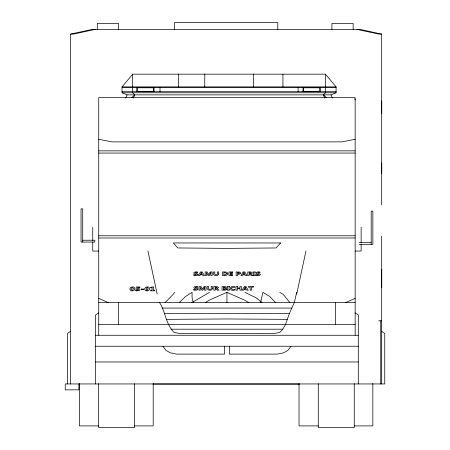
<?xml version="1.0" encoding="UTF-8"?>
<svg xmlns="http://www.w3.org/2000/svg" width="450" height="450" viewBox="0 0 450 450"><rect width="100%" height="100%" fill="white"/><g stroke="black" fill="none" stroke-linecap="round" stroke-linejoin="round"><path stroke-width="0.67" d="M229.41 346.241L229.359 354.105L277.273 354.105L283.556 352.851L287.775 350.466L290.981 346.241M296.702 294.053L305.949 250.993M260.606 302.631L262.901 292.343L269.567 296.348L275.625 302.631M296.702 292.343L294.266 302.631L289.322 313.689L285.531 324.428L282.803 329.197L279.675 332.466L273.527 333.591L226.946 333.624L180.36 333.591L174.212 332.466C165.831 324.647 165.617 312.024 159.626 302.631M133.453 98.083L134.741 94.871L132.666 92.767L132.666 74.171L325.463 74.171L336.082 86.884L336.082 92.767L331.065 94.871L127.063 94.871L122.046 92.767L122.046 86.884L132.666 74.171M125.674 98.083L127.063 94.871M174.628 292.343L172.873 294.66L165.043 302.631M324.675 98.083L323.387 94.871L325.463 92.767L325.463 74.171M179.269 302.631L185.552 296.527L192.066 292.343L192.066 297.489L193.286 302.631M131.698 97.644L134.741 94.871M70.543 331.307L67.477 333.467L67.477 383.946M98.73 312.902L95.597 314.904L95.597 383.946M205.222 302.631L209.503 300.06L226.946 292.343L244.384 300.06L248.979 302.631M191.869 302.631L209.503 292.343M345.566 302.631L355.157 298.344M70.543 383.946L70.543 34.082L92.329 29.379L359.899 29.379L381.684 34.082L381.684 204.857M95.293 29.379L73.508 34.082L70.543 34.082M355.157 139.292L341.944 141.879L111.943 141.879L98.73 139.292M166.663 319.359L226.946 318.96L287.224 319.359M171.084 329.197L282.803 329.197M381.684 34.082L378.726 34.082L356.934 29.379M122.046 86.884L336.082 86.884M122.046 87.367L336.082 87.367M122.046 91.716L336.082 91.716M122.046 92.767L336.082 92.767M98.73 150.857L355.157 150.857M98.73 153.067L355.157 153.067M98.73 235.783L355.157 235.783M98.73 237.994L355.157 237.994M82.71 240.232L94.793 240.232L94.793 242.055L81.039 242.055L81.039 208.862L82.71 208.862L82.71 242.055M359.094 242.494L371.183 242.494M359.094 244.322L372.853 244.322L372.853 211.123L371.183 211.123L371.183 244.322M98.73 251.055L92.745 251.055L92.745 241.942M355.157 251.055L361.142 251.055L361.142 244.046M98.73 302.631L355.157 302.631M162.056 308.076L291.831 308.076M164.486 313.521L289.401 313.521M378.726 320.811L381.684 320.811M98.73 324.405L355.157 324.405M95.597 335.267L358.296 335.267M95.597 346.241L358.296 346.241M95.597 361.969L358.296 361.969M153.006 384.064L299.374 384.064M98.764 425.908L79.391 425.908L79.391 383.524M134.516 425.908L153.197 425.908L153.197 383.608M318.403 425.908L299.031 425.908L299.031 383.608M354.156 425.908L372.842 425.908L372.842 383.524M98.73 298.344L108.321 302.631M244.924 292.343L256.843 298.221L262.041 302.631M279.799 292.343L283.134 294.345L289.918 302.631M355.157 312.902L358.296 314.904L358.296 383.946M381.684 331.307L384.756 333.467L384.756 383.946L65.244 383.946L65.244 389.846L78.907 389.846L78.907 383.946M323.387 94.871L326.43 97.644M252.962 275.586L250.841 273.954L251.854 273.572A1.659 0.979 0 0 0 252.208 273.111C252.039 271.181 248.884 272.267 247.77 271.935L247.77 275.586L249.159 275.586L249.159 274.191L249.986 274.314L251.359 275.586L255.454 275.586L255.454 274.95L254.931 274.95L254.931 272.571L255.454 272.571L255.454 271.935L253.024 271.935L253.024 272.571L253.541 272.571L253.541 274.95L253.024 274.95L253.024 275.586M162.906 346.241L166.112 350.466L170.331 352.851L176.614 354.105L224.528 354.105L224.477 346.241M331.065 94.871L332.454 98.083M354.853 98.769L355.157 99.911M147.938 250.993L157.191 294.053M381.752 100.867L381.752 113.642M381.757 162.922L381.757 173.374M381.752 269.387L381.752 287.572M381.684 236.166L381.684 383.946M380.739 320.811L380.739 383.946M361.142 227.216L361.142 242.64M355.157 335.267L355.157 97.672L98.73 97.672L98.73 335.267M354.246 383.749L354.246 427.5L318.262 427.5L318.262 383.816M353.154 29.419L353.154 23.4L331.926 23.4L331.926 29.419M335.379 302.631L335.379 324.405M320.265 87.367L320.265 91.716M303.002 87.367L303.002 91.716M298.125 87.367L298.125 91.716M282.938 74.171L282.938 86.884M277.791 29.379L277.791 22.5L174.442 22.5L174.442 29.379M253.361 74.171L253.361 86.884M226.946 292.343L226.946 302.631M204.767 74.171L204.767 86.884M178.509 74.171L178.509 86.884M160.003 87.367L160.003 91.716M154.046 87.367L154.046 91.716M136.783 87.367L136.783 91.716M134.606 383.816L134.606 427.5L98.623 427.5L98.623 383.749M118.513 29.419L118.513 23.4L97.284 23.4L97.284 29.419M118.513 302.631L118.513 324.405M92.745 227.216L92.745 240.536M129.971 288.956C129.707 291.757 134.82 291.476 134.809 288.866C135.118 286.014 129.938 286.318 129.971 288.956M144.765 288.956C144.506 291.757 149.619 291.476 149.608 288.866C149.912 286.014 144.737 286.318 144.765 288.956M204.677 287.218L204.626 290.183L206.004 290.183L206.004 286.532L204.013 286.532L202.5 289.215L200.993 286.532L198.951 286.532L198.951 290.183L200.205 290.183L200.149 287.218L201.859 290.183L202.995 290.183L204.677 287.218M210.893 272.621L210.842 275.586L212.22 275.586L212.22 271.935L210.229 271.935L208.716 274.624L207.208 271.935L205.166 271.935L205.166 275.586L206.421 275.586L206.364 272.621L208.074 275.586L209.216 275.586L210.893 272.621M135.793 290.002L135.731 290.734L136.457 290.863L139.247 290.531A2.081 1.209 -2.4 0 0 139.95 289.851L139.506 288.726L137.368 288.428L137.436 287.651L139.871 287.651L139.928 286.948L136.237 286.948L136.058 289.119L138.448 289.395L138.15 290.087L137.227 290.25A2.706 1.569 -2.4 0 1 136.131 290.109L135.793 290.002M141.249 289.058L141.199 289.654L143.741 289.654L143.792 289.058L141.249 289.058M150.812 287.224L150.756 287.916L152.184 287.736L151.987 290.16L150.604 290.16L150.547 290.835L154.761 290.835L154.817 290.16L153.45 290.16L153.72 286.886L150.812 287.224M212.456 288.602C211.776 291.786 205.352 290.233 207.338 286.532L208.732 286.532C206.899 290.475 212.912 290.503 211.061 286.532L212.456 286.532L212.456 288.602M218.672 274.005C217.991 277.189 211.567 275.636 213.553 271.935L214.948 271.935C213.114 275.878 219.133 275.906 217.277 271.935L218.672 271.935L218.672 274.005M226.479 273.724L225.681 274.736L223.852 274.922L223.852 272.604L225.686 272.773L226.479 273.724M231.598 288.118L232.065 289.221L233.826 289.519A2.857 1.688 0 0 0 234.922 289.299L234.922 290.053C228.803 291.994 228.859 284.906 234.922 286.605L234.922 287.398L232.386 287.359A1.778 1.046 0 0 0 231.694 287.882L231.598 288.118M218.267 287.528L218.239 287.707A1.659 0.979 0 0 1 217.884 288.169L216.877 288.54L218.998 290.183L217.395 290.183L215.572 288.787L215.196 288.787L215.196 290.183L213.801 290.183L213.801 286.532L217.384 286.673L218.267 287.528M227.947 273.713C227.52 276.109 224.156 275.501 222.458 275.586L222.458 271.935C224.106 272.115 227.588 271.271 227.947 273.713M226.665 289.091C226.058 290.869 223.301 289.884 222.013 290.183L222.013 286.532C222.964 286.875 226.412 285.778 226.333 287.662L225.214 288.214L226.266 288.512L226.665 289.091M240.643 273.099L239.608 274.14L237.516 274.331L237.516 275.586L236.121 275.586L236.121 271.935L239.732 272.098L240.643 273.099M197.927 274.562L197.201 275.411L195.474 275.648L193.708 275.445L193.708 274.629A2.661 1.569 0 0 0 194.968 274.978L196.436 274.534L194.04 273.577L193.877 272.469L195.182 271.935L196.971 271.907L197.657 272.014L197.657 272.773C192.915 272.402 196.622 273.105 197.927 274.562M197.927 289.159L197.201 290.008L195.474 290.244L193.708 290.042L193.708 289.226A2.661 1.569 0 0 0 194.968 289.575L196.436 289.131L194.04 288.174L193.877 287.066L195.182 286.532L196.971 286.504L197.657 286.611L197.657 287.37L197.319 287.257A2.835 1.671 0 0 0 196.189 287.117C193.438 287.724 197.893 287.882 197.927 289.159M260.28 274.562L259.549 275.411L257.822 275.648L256.056 275.445L256.056 274.629A2.661 1.569 0 0 0 257.316 274.978L258.784 274.534L256.387 273.577L256.224 272.469L257.529 271.935L259.318 271.907L260.004 272.014L260.004 272.773C255.268 272.402 258.969 273.105 260.28 274.562M133.312 288.894C130.657 294.148 131.535 283.618 133.312 288.894M148.106 288.894C145.457 294.148 146.334 283.618 148.106 288.894M239.175 273.127L238.899 273.561L237.516 273.707L237.516 272.565L238.899 272.706L239.175 273.127M224.949 287.539L223.408 288.006L223.408 287.139L224.949 287.539M216.799 287.629L216.208 288.124L215.196 288.163L215.196 287.151L216.799 287.629M250.763 273.032L250.172 273.527L249.159 273.566L249.159 272.554L250.763 273.032M225.197 289.08L224.595 289.541L223.408 289.575L223.408 288.613L225.197 289.08M201.308 272.588L200.526 274.146L202.112 274.146L201.308 272.588M243.911 272.588L243.129 274.146L244.716 274.146L243.945 272.588M245.132 287.184L244.356 288.737L245.936 288.737L245.132 287.184M200.233 274.776L199.794 275.586L198.281 275.586L200.537 271.935L202.191 271.935L204.39 275.586L202.871 275.586L202.433 274.776L200.233 274.776M242.831 274.776L242.398 275.586L240.885 275.586L243.141 271.935L244.794 271.935L246.994 275.586L245.475 275.586L245.036 274.776L242.831 274.776M244.058 289.373L243.619 290.183L242.106 290.183L244.361 286.532L246.015 286.532L248.214 290.183L246.696 290.183L246.257 289.373L244.058 289.373M280.592 242.961L276.064 247.967L226.946 248.377L177.823 247.967L173.295 242.961L280.592 242.961M153.529 87.789L137.301 87.789L137.301 91.299L153.529 91.299L153.529 87.789M319.748 87.789L303.519 87.789L303.519 91.299L319.748 91.299L319.748 87.789M232.549 271.935L228.977 271.935L228.977 275.586L232.689 275.586L232.689 274.922L230.372 274.922L230.372 274.084L232.397 274.084L232.397 273.42L230.372 273.42L230.372 272.604L232.549 272.604L232.549 271.935M229.596 286.532L227.166 286.532L227.166 287.168L227.683 287.168L227.683 289.547L227.166 289.547L227.166 290.183L229.596 290.183L229.596 289.547L229.078 289.547L229.078 287.168L229.596 287.168L229.596 286.532M237.392 286.532L236.002 286.532L236.002 290.183L237.392 290.183L237.392 288.697L239.957 288.697L239.957 290.183L241.357 290.183L241.357 286.532L239.957 286.532L239.957 287.989L237.392 287.989L237.392 286.532M253.339 286.532L248.417 286.532L248.417 287.201L250.172 287.201L250.172 290.183L251.572 290.183L251.572 287.201L253.339 287.201L253.339 286.532"/></g></svg>
